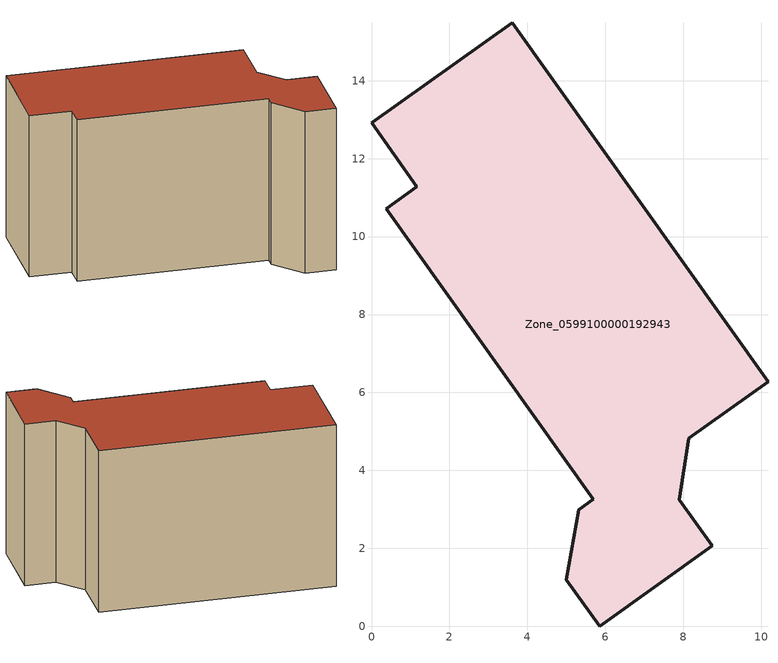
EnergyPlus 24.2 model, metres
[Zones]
Zone_0599100000192943
 floor ground (C_G): 1.17,11.27 0,12.92 3.61,15.49 10.18,6.28 8.14,4.82 7.89,3.25 8.74,2.06 5.85,0 5,1.19 5.32,2.99 5.69,3.26 0.37,10.71 z0
 wall outside (C_F): 7.89,3.25 8.14,4.82 10.18,6.28 3.61,15.49 0,12.92 1.17,11.27 0.37,10.71 5.69,3.26 5.32,2.99 5,1.19 5.85,0 8.74,2.06 7.89,3.25 z0:8.25
 roof outside (C_R): 8.14,4.82 10.18,6.28 3.61,15.49 0,12.92 1.17,11.27 0.37,10.71 5.69,3.26 5.32,2.99 5,1.19 5.85,0 8.74,2.06 7.89,3.25 z8.25
[BUILDING]
Pand.0599100000192943: North Axis=0; Terrain=City; Loads Convergence Tolerance Value=0.04; Temperature Convergence Tolerance Value=0.4; Solar Distribution=FullExterior; Maximum Number of Warmup Days=25; Minimum Number of Warmup Days=1
[Site:Location]
Rotterdam.The.Hague.AP_ZH_NLD Design_Conditions: Latitude=51.96; Longitude=4.45; Time Zone=1; Elevation=-4.5
[SITE:GROUNDTEMPERATURE:BUILDINGSURFACE]
18, 18, 18, 18, 18, 18, 18, 18, 18, 18, 18, 18
[MATERIAL] Thermal Absorptance=0.9; Solar Absorptance=0.7; Visible Absorptance=0.7
Name | Roughness | Thickness | Conductivity | Density | Specific Heat
G.TI.1975-1991 | MediumSmooth | 0.15 | 0.288461 | 540 | 1210
F.TI.1975-1991 | Rough | 0.3 | 0.230769 | 1920 | 840
R.TI.1975-1991 | MediumRough | 0.2 | 0.153846 | 1500 | 1000
[CONSTRUCTION]
C_G: G.TI.1975-1991
C_F: F.TI.1975-1991
C_R: R.TI.1975-1991
[ZONE]
Zone_0599100000192943: Type=1; Multiplier=1; Ceiling Height=Autocalculate; Volume=Autocalculate; Floor Area=autocalculate; Part of Total Floor Area=Yes
[ZONEINFILTRATION:DESIGNFLOWRATE]
Infil_Zone_0599100000192943: Zone or ZoneList or Space or SpaceList=Zone_0599100000192943; Schedule=AlwaysOn; Design Flow Rate Calculation Method=Flow/Area; Flow Rate per Floor Area=0.003; Constant Term Coefficient=1; Temperature Term Coefficient=0; Velocity Term Coefficient=0; Velocity Squared Term Coefficient=0
[HVACTEMPLATE:ZONE:IDEALLOADSAIRSYSTEM]
Zone_0599100000192943: Maximum Heating Supply Air Temperature=50; Minimum Cooling Supply Air Temperature=13; Maximum Heating Supply Air Humidity Ratio=0.0156; Minimum Cooling Supply Air Humidity Ratio=0.0077; Heating Limit=NoLimit; Cooling Limit=NoLimit; Dehumidification Control Type=ConstantSensibleHeatRatio; Cooling Sensible Heat Ratio=0.7; Dehumidification Setpoint=60; Humidification Control Type=None; Humidification Setpoint=30; Outdoor Air Method=None; Outdoor Air Flow Rate per Person=0.00944; Outdoor Air Flow Rate per Zone Floor Area=0; Outdoor Air Flow Rate per Zone=0; Demand Controlled Ventilation Type=None; Outdoor Air Economizer Type=NoEconomizer; Heat Recovery Type=None; Sensible Heat Recovery Effectiveness=0.7; Latent Heat Recovery Effectiveness=0.65
[ZONECONTROL:THERMOSTAT]
ThermostatControl_Zone_0599100000192943: Zone or ZoneList=Zone_0599100000192943; Control Type Schedule=DualSetpointControlType; Control 1=Thermostat_Zone_0599100000192943; Temperature Difference Between Cutout And Setpoint=0
[THERMOSTATSETPOINT:DUALSETPOINT]
Thermostat_Zone_0599100000192943: Heating Setpoint Temperature Schedule=HeatingSetpoint_Zone_0599100000192943; Cooling Setpoint Temperature Schedule=CoolingSetpoint_Zone_0599100000192943
[SCHEDULE:COMPACT]
HeatingSetpoint_Zone_0599100000192943: Through: 12/31, For: AllDays, Until: 24:00, 21
CoolingSetpoint_Zone_0599100000192943: Through: 12/31, For: AllDays, Until: 24:00, 24
DualSetpointControlType: Through: 12/31, For: AllDays, Until: 24:00, 4
AlwaysOn: Through: 12/31, For: AllDays, Until: 24:00, 1
